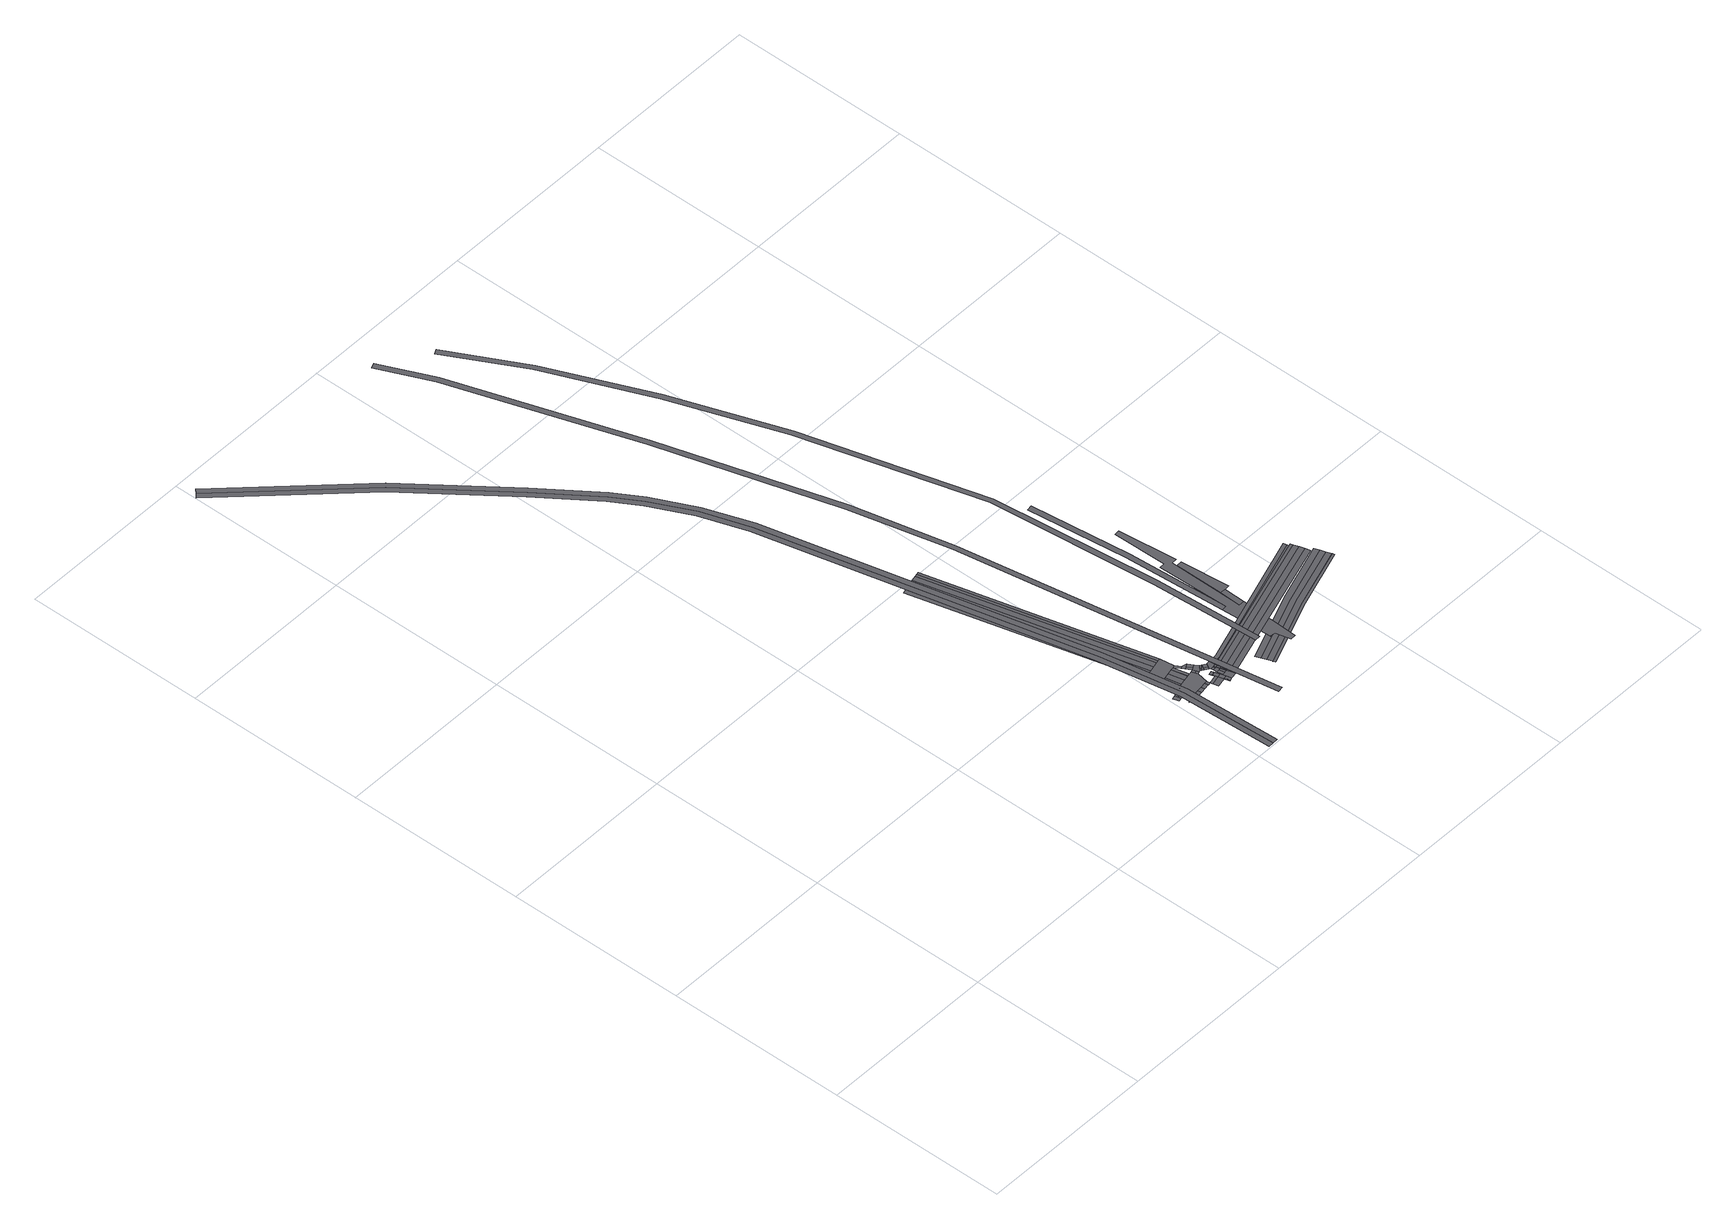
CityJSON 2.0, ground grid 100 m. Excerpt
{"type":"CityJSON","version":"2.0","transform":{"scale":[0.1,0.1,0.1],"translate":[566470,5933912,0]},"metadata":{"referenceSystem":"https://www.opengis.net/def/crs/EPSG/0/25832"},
"CityObjects":{
"road1":{"type":"Road","attributes":{"class":"transportation","function":"road","name":"Wallringtunnel","_createdBy":"webcityeditor","_createdAt":"2026-07-30T19:20:00.000Z","_osmWayIds":["61684076","480803100","480803101"],"_osm2streetsLaneCount":2,"_highwayType":"primary","_osmTags":{"highway":"primary","name":"Wallringtunnel","layer":"-2"},"_verticalProfile":{"placement":"underground","source":"osm_tags","osmLayer":-2}},"geometry":[{"type":"MultiSurface","lod":"2","boundaries":[[[0,1,2,3,4,5,6,7,8,9,10,11,12,13,14,15,16,17,18,19]],[[20,21,22,23,24,25,26,27,28,29,9,8,7,6,5,4,3,2,1,0]]],"semantics":{"surfaces":[{"type":"TrafficArea","function":"driving_lane","trafficDirection":"forward","transportationUsage":"car_lane","surfaceMaterial":"asphalt","verticalPlacement":"underground","source":"osm2streets","sourceType":"Driving","sourceSurfaceIndex":0,"osm2streetsLaneIndex":0,"osmWayIds":["61684076","480803100","480803101"],"allowedModes":["car"]},{"type":"TrafficArea","function":"driving_lane","trafficDirection":"forward","transportationUsage":"car_lane","surfaceMaterial":"asphalt","verticalPlacement":"underground","source":"osm2streets","sourceType":"Driving","sourceSurfaceIndex":1,"osm2streetsLaneIndex":1,"osmWayIds":["61684076","480803100","480803101"],"allowedModes":["car"]}],"values":[0,1]}}]},
"road2":{"type":"Road","attributes":{"class":"transportation","name":"Intersection 20044","_createdBy":"webcityeditor","_createdAt":"2026-07-30T19:20:00.000Z","_connectedOsm2streetsRoadIds":["24406","24407"],"_osm2streetsRoadEndpoints":{"24406":"end","24407":"start"},"_osmNodeIds":["12459419954"],"_intersectionControl":"Signed","_verticalProfile":{"placement":"surface","source":"osm_tags","elevationM":0,"osmLayer":0}},"geometry":[{"type":"MultiSurface","lod":"2","boundaries":[[[30,31,32,33]]],"semantics":{"surfaces":[{"type":"TrafficArea","function":"intersection","transportationUsage":"intersection","surfaceMaterial":"asphalt","source":"osm2streets","sourceType":"Connection","connectedRoadIds":["24406","24407"],"roadEndpoints":{"24406":"end","24407":"start"},"osmNodeIds":["12459419954"]}],"values":[0]}}]},
"road3":{"type":"Road","attributes":{"class":"transportation","function":"road","name":"osm2streets road 21891","_createdBy":"webcityeditor","_createdAt":"2026-07-30T19:20:00.000Z","_osmWayIds":["1041989579"],"_osm2streetsLaneCount":1,"_highwayType":"service","_osmTags":{"highway":"service","name":"osm2streets road 21891","layer":"0"},"_verticalProfile":{"placement":"surface","source":"osm_tags","elevationM":0,"osmLayer":0}},"geometry":[{"type":"MultiSurface","lod":"2","boundaries":[[[34,35,36,37]]],"semantics":{"surfaces":[{"type":"TrafficArea","function":"driving_lane","trafficDirection":"forward","transportationUsage":"car_lane","surfaceMaterial":"asphalt","maxspeed":50,"verticalPlacement":"surface","roadElevation":0,"source":"osm2streets","sourceType":"Bus","sourceSurfaceIndex":0,"osm2streetsLaneIndex":0,"osmWayIds":["1041989579"],"allowedModes":["bus"]}],"values":[0]}}]},
"road4":{"type":"Road","attributes":{"class":"transportation","function":"road","name":"osm2streets road 24406","_createdBy":"webcityeditor","_createdAt":"2026-07-30T19:20:00.000Z","_osmWayIds":["1346938970"],"_osm2streetsLaneCount":2,"_highwayType":"path","_osmTags":{"highway":"path","name":"osm2streets road 24406","layer":"0"},"_verticalProfile":{"placement":"surface","source":"osm_tags","elevationM":0,"osmLayer":0}},"geometry":[{"type":"MultiSurface","lod":"2","boundaries":[[[38,39,33,40]],[[41,30,39,38]]],"semantics":{"surfaces":[{"type":"TrafficArea","function":"bike_lane","trafficDirection":"backward","transportationUsage":"bike_lane","surfaceMaterial":"asphalt","verticalPlacement":"surface","roadElevation":0,"source":"osm2streets","sourceType":"Biking","sourceSurfaceIndex":0,"osm2streetsLaneIndex":0,"osmWayIds":["1346938970"],"allowedModes":["bicycle"]},{"type":"TrafficArea","function":"sidewalk","trafficDirection":"forward","transportationUsage":"sidewalk","surfaceMaterial":"asphalt","verticalPlacement":"surface","roadElevation":0,"source":"osm2streets","sourceType":"Footway","sourceSurfaceIndex":1,"osm2streetsLaneIndex":1,"osmWayIds":["1346938970"],"allowedModes":["pedestrian"]}],"values":[0,1]}}]},
"road5":{"type":"Road","attributes":{"class":"transportation","function":"road","name":"Steintorwall","_createdBy":"webcityeditor","_createdAt":"2026-07-30T19:20:00.000Z","_osmWayIds":["142944479"],"_osm2streetsLaneCount":5,"_highwayType":"secondary","_osmTags":{"highway":"secondary","name":"Steintorwall","layer":"0"},"_verticalProfile":{"placement":"surface","source":"osm_tags","elevationM":0,"osmLayer":0}},"geometry":[{"type":"MultiSurface","lod":"2","boundaries":[[[42,43,35,44]],[[45,46,43,42]],[[47,48,46,45]],[[49,50,48,47]],[[51,52,50,49]]],"semantics":{"surfaces":[{"type":"TrafficArea","function":"driving_lane","trafficDirection":"forward","transportationUsage":"car_lane","surfaceMaterial":"asphalt","maxspeed":50,"verticalPlacement":"surface","roadElevation":0,"source":"osm2streets","sourceType":"Driving","sourceSurfaceIndex":0,"osm2streetsLaneIndex":0,"osmWayIds":["142944479"],"allowedModes":["car"]},{"type":"TrafficArea","function":"driving_lane","trafficDirection":"forward","transportationUsage":"car_lane","surfaceMaterial":"asphalt","maxspeed":50,"verticalPlacement":"surface","roadElevation":0,"source":"osm2streets","sourceType":"Driving","sourceSurfaceIndex":1,"osm2streetsLaneIndex":1,"osmWayIds":["142944479"],"allowedModes":["car"]},{"type":"TrafficArea","function":"driving_lane","trafficDirection":"forward","transportationUsage":"car_lane","surfaceMaterial":"asphalt","maxspeed":50,"verticalPlacement":"surface","roadElevation":0,"source":"osm2streets","sourceType":"Driving","sourceSurfaceIndex":2,"osm2streetsLaneIndex":2,"osmWayIds":["142944479"],"allowedModes":["car"]},{"type":"AuxiliaryTrafficArea","function":"median","trafficDirection":"forward","transportationUsage":"median","surfaceMaterial":"asphalt","maxspeed":50,"verticalPlacement":"surface","roadElevation":0,"source":"osm2streets","sourceType":"Buffer(Curb)","sourceSurfaceIndex":3,"osm2streetsLaneIndex":3,"osmWayIds":["142944479"],"osm2streetsPropertiesJson":"{\"allowed_turns\":[],\"direction\":\"Forward\",\"index\":3,\"layer\":0,\"osm_way_ids\":[142944479],\"road\":7862,\"speed_limit\":\"Some(Speed(13.8889))\",\"type\":\"Buffer(Curb)\",\"width\":0.1}"},{"type":"TrafficArea","function":"sidewalk","trafficDirection":"forward","transportationUsage":"sidewalk","surfaceMaterial":"asphalt","maxspeed":50,"verticalPlacement":"surface","roadElevation":0,"source":"osm2streets","sourceType":"Sidewalk","sourceSurfaceIndex":4,"osm2streetsLaneIndex":4,"osmWayIds":["142944479"],"allowedModes":["pedestrian"]}],"values":[0,1,2,3,4]}}]},
"road6":{"type":"Road","attributes":{"class":"transportation","name":"Intersection 20043","_createdBy":"webcityeditor","_createdAt":"2026-07-30T19:20:00.000Z","_connectedOsm2streetsRoadIds":["21887","24408","7862","21891","24406"],"_osm2streetsRoadEndpoints":{"7862":"end","21887":"start","21891":"end","24406":"start","24408":"end"},"_osmNodeIds":["12459419955","738766229"],"_intersectionControl":"Signed","_verticalProfile":{"placement":"surface","source":"osm_tags","elevationM":0,"osmLayer":0}},"geometry":[{"type":"MultiSurface","lod":"2","boundaries":[[[41,40,53,36,35,52,54,55,56,57]]],"semantics":{"surfaces":[{"type":"TrafficArea","function":"intersection","transportationUsage":"intersection","surfaceMaterial":"asphalt","source":"osm2streets","sourceType":"Connection","connectedRoadIds":["21887","24408","7862","21891","24406"],"roadEndpoints":{"7862":"end","21887":"start","21891":"end","24406":"start","24408":"end"},"osmNodeIds":["12459419955","738766229"]}],"values":[0]}}]},
"road7":{"type":"Road","attributes":{"class":"transportation","function":"road","name":"Steintorwall","_createdBy":"webcityeditor","_createdAt":"2026-07-30T19:20:00.000Z","_osmWayIds":["1041989575"],"_osm2streetsLaneCount":5,"_highwayType":"secondary","_osmTags":{"highway":"secondary","name":"Steintorwall","layer":"0"},"_verticalProfile":{"placement":"surface","source":"osm_tags","elevationM":0,"osmLayer":0}},"geometry":[{"type":"MultiSurface","lod":"2","boundaries":[[[58,59,60,57]],[[61,62,59,58]],[[63,64,62,61]],[[65,66,64,63]],[[56,67,66,65]]],"semantics":{"surfaces":[{"type":"TrafficArea","function":"driving_lane","trafficDirection":"forward","transportationUsage":"car_lane","surfaceMaterial":"asphalt","maxspeed":50,"verticalPlacement":"surface","roadElevation":0,"source":"osm2streets","sourceType":"Driving","sourceSurfaceIndex":0,"osm2streetsLaneIndex":0,"osmWayIds":["1041989575"],"allowedModes":["car"]},{"type":"TrafficArea","function":"driving_lane","trafficDirection":"forward","transportationUsage":"car_lane","surfaceMaterial":"asphalt","maxspeed":50,"verticalPlacement":"surface","roadElevation":0,"source":"osm2streets","sourceType":"Driving","sourceSurfaceIndex":1,"osm2streetsLaneIndex":1,"osmWayIds":["1041989575"],"allowedModes":["car"]},{"type":"TrafficArea","function":"driving_lane","trafficDirection":"forward","transportationUsage":"car_lane","surfaceMaterial":"asphalt","maxspeed":50,"verticalPlacement":"surface","roadElevation":0,"source":"osm2streets","sourceType":"Driving","sourceSurfaceIndex":2,"osm2streetsLaneIndex":2,"osmWayIds":["1041989575"],"allowedModes":["car"]},{"type":"AuxiliaryTrafficArea","function":"median","trafficDirection":"forward","transportationUsage":"median","surfaceMaterial":"asphalt","maxspeed":50,"verticalPlacement":"surface","roadElevation":0,"source":"osm2streets","sourceType":"Buffer(Curb)","sourceSurfaceIndex":3,"osm2streetsLaneIndex":3,"osmWayIds":["1041989575"],"osm2streetsPropertiesJson":"{\"allowed_turns\":[],\"direction\":\"Forward\",\"index\":3,\"layer\":0,\"osm_way_ids\":[1041989575],\"road\":21887,\"speed_limit\":\"Some(Speed(13.8889))\",\"type\":\"Buffer(Curb)\",\"width\":0.1}"},{"type":"TrafficArea","function":"sidewalk","trafficDirection":"forward","transportationUsage":"sidewalk","surfaceMaterial":"asphalt","maxspeed":50,"verticalPlacement":"surface","roadElevation":0,"source":"osm2streets","sourceType":"Sidewalk","sourceSurfaceIndex":4,"osm2streetsLaneIndex":4,"osmWayIds":["1041989575"],"allowedModes":["pedestrian"]}],"values":[0,1,2,3,4]}}]},
"road8":{"type":"Road","attributes":{"class":"transportation","name":"Intersection 8880","_createdBy":"webcityeditor","_createdAt":"2026-07-30T19:20:00.000Z","_connectedOsm2streetsRoadIds":["7863","25175","21887"],"_osm2streetsRoadEndpoints":{"7863":"start","21887":"end","25175":"end"},"_osmNodeIds":["1986389054"],"_intersectionControl":"Signed","_verticalProfile":{"placement":"surface","source":"osm_tags","elevationM":0,"osmLayer":0}},"geometry":[{"type":"MultiSurface","lod":"2","boundaries":[[[60,67,68,69,70]]],"semantics":{"surfaces":[{"type":"TrafficArea","function":"intersection","transportationUsage":"intersection","surfaceMaterial":"asphalt","source":"osm2streets","sourceType":"Connection","connectedRoadIds":["7863","25175","21887"],"roadEndpoints":{"7863":"start","21887":"end","25175":"end"},"osmNodeIds":["1986389054"]}],"values":[0]}}]},
"road9":{"type":"Road","attributes":{"class":"transportation","function":"road","name":"Steintorwall","_createdBy":"webcityeditor","_createdAt":"2026-07-30T19:20:00.000Z","_osmWayIds":["142944485","252715699"],"_osm2streetsLaneCount":7,"_highwayType":"secondary","_osmTags":{"highway":"secondary","name":"Steintorwall","layer":"0"},"_verticalProfile":{"placement":"surface","source":"osm_tags","elevationM":0,"osmLayer":0}},"geometry":[{"type":"MultiSurface","lod":"2","boundaries":[[[71,72,73,70]],[[74,75,72,71]],[[76,77,75,74]],[[78,79,77,76]],[[80,81,79,78]],[[82,83,81,80]],[[69,84,83,82]]],"semantics":{"surfaces":[{"type":"TrafficArea","function":"driving_lane","trafficDirection":"forward","transportationUsage":"car_lane","surfaceMaterial":"asphalt","maxspeed":50,"verticalPlacement":"surface","roadElevation":0,"source":"osm2streets","sourceType":"Driving","sourceSurfaceIndex":0,"osm2streetsLaneIndex":0,"osmWayIds":["142944485","252715699"],"allowedModes":["car"]},{"type":"TrafficArea","function":"driving_lane","trafficDirection":"forward","transportationUsage":"car_lane","surfaceMaterial":"asphalt","maxspeed":50,"verticalPlacement":"surface","roadElevation":0,"source":"osm2streets","sourceType":"Driving","sourceSurfaceIndex":1,"osm2streetsLaneIndex":1,"osmWayIds":["142944485","252715699"],"allowedModes":["car"]},{"type":"TrafficArea","function":"driving_lane","trafficDirection":"forward","transportationUsage":"car_lane","surfaceMaterial":"asphalt","maxspeed":50,"verticalPlacement":"surface","roadElevation":0,"source":"osm2streets","sourceType":"Bus","sourceSurfaceIndex":2,"osm2streetsLaneIndex":2,"osmWayIds":["142944485","252715699"],"allowedModes":["bus"]},{"type":"TrafficArea","function":"driving_lane","trafficDirection":"forward","transportationUsage":"car_lane","surfaceMaterial":"asphalt","maxspeed":50,"verticalPlacement":"surface","roadElevation":0,"source":"osm2streets","sourceType":"Driving","sourceSurfaceIndex":3,"osm2streetsLaneIndex":3,"osmWayIds":["142944485","252715699"],"allowedModes":["car"]},{"type":"TrafficArea","function":"bike_lane","trafficDirection":"forward","transportationUsage":"bike_lane","surfaceMaterial":"asphalt","maxspeed":50,"verticalPlacement":"surface","roadElevation":0,"source":"osm2streets","sourceType":"Biking","sourceSurfaceIndex":4,"osm2streetsLaneIndex":4,"osmWayIds":["142944485","252715699"],"allowedModes":["bicycle"]},{"type":"AuxiliaryTrafficArea","function":"median","trafficDirection":"forward","transportationUsage":"median","surfaceMaterial":"asphalt","maxspeed":50,"verticalPlacement":"surface","roadElevation":0,"source":"osm2streets","sourceType":"Buffer(Curb)","sourceSurfaceIndex":5,"osm2streetsLaneIndex":5,"osmWayIds":["142944485","252715699"],"osm2streetsPropertiesJson":"{\"allowed_turns\":[],\"direction\":\"Forward\",\"index\":5,\"layer\":0,\"osm_way_ids\":[142944485,252715699],\"road\":7863,\"speed_limit\":\"Some(Speed(13.8889))\",\"type\":\"Buffer(Curb)\",\"width\":0.1}"},{"type":"TrafficArea","function":"sidewalk","trafficDirection":"forward","transportationUsage":"sidewalk","surfaceMaterial":"asphalt","maxspeed":50,"verticalPlacement":"surface","roadElevation":0,"source":"osm2streets","sourceType":"Sidewalk","sourceSurfaceIndex":6,"osm2streetsLaneIndex":6,"osmWayIds":["142944485","252715699"],"allowedModes":["pedestrian"]}],"values":[0,1,2,3,4,5,6]}}]},
"road10":{"type":"Road","attributes":{"class":"transportation","function":"road","name":"Altmannbrücke","_createdBy":"webcityeditor","_createdAt":"2026-07-30T19:20:00.000Z","_osmWayIds":["142944218"],"_osm2streetsLaneCount":3,"_highwayType":"secondary","_osmTags":{"highway":"secondary","name":"Altmannbrücke","layer":"0"},"_verticalProfile":{"placement":"surface","source":"osm_tags","elevationM":0,"osmLayer":0}},"geometry":[{"type":"MultiSurface","lod":"2","boundaries":[[[85,86,87,88]],[[89,90,86,85]],[[91,51,90,89]]],"semantics":{"surfaces":[{"type":"TrafficArea","function":"driving_lane","trafficDirection":"forward","transportationUsage":"car_lane","surfaceMaterial":"asphalt","maxspeed":50,"verticalPlacement":"surface","roadElevation":0,"source":"osm2streets","sourceType":"Driving","sourceSurfaceIndex":0,"osm2streetsLaneIndex":0,"osmWayIds":["142944218"],"allowedModes":["car"]},{"type":"AuxiliaryTrafficArea","function":"median","trafficDirection":"forward","transportationUsage":"median","surfaceMaterial":"asphalt","maxspeed":50,"verticalPlacement":"surface","roadElevation":0,"source":"osm2streets","sourceType":"Buffer(Curb)","sourceSurfaceIndex":1,"osm2streetsLaneIndex":1,"osmWayIds":["142944218"],"osm2streetsPropertiesJson":"{\"allowed_turns\":[],\"direction\":\"Forward\",\"index\":1,\"layer\":0,\"osm_way_ids\":[142944218],\"road\":7812,\"speed_limit\":\"Some(Speed(13.8889))\",\"type\":\"Buffer(Curb)\",\"width\":0.1}"},{"type":"TrafficArea","function":"sidewalk","trafficDirection":"forward","transportationUsage":"sidewalk","surfaceMaterial":"asphalt","maxspeed":50,"verticalPlacement":"surface","roadElevation":0,"source":"osm2streets","sourceType":"Sidewalk","sourceSurfaceIndex":2,"osm2streetsLaneIndex":2,"osmWayIds":["142944218"],"allowedModes":["pedestrian"]}],"values":[0,1,2]}}]},
"road11":{"type":"Road","attributes":{"class":"transportation","function":"road","name":"osm2streets road 25175","_createdBy":"webcityeditor","_createdAt":"2026-07-30T19:20:00.000Z","_osmWayIds":["1410928151"],"_osm2streetsLaneCount":1,"_highwayType":"cycleway","_osmTags":{"highway":"cycleway","name":"osm2streets road 25175","layer":"0"},"_verticalProfile":{"placement":"surface","source":"osm_tags","elevationM":0,"osmLayer":0}},"geometry":[{"type":"MultiSurface","lod":"2","boundaries":[[[92,68,67,93]]],"semantics":{"surfaces":[{"type":"TrafficArea","function":"bike_lane","trafficDirection":"forward","transportationUsage":"bike_lane","surfaceMaterial":"paving_stones","verticalPlacement":"surface","roadElevation":0,"source":"osm2streets","sourceType":"Biking","sourceSurfaceIndex":0,"osm2streetsLaneIndex":0,"osmWayIds":["1410928151"],"allowedModes":["bicycle"]}],"values":[0]}}]},
"road12":{"type":"Road","attributes":{"class":"transportation","function":"road","name":"osm2streets road 24408","_createdBy":"webcityeditor","_createdAt":"2026-07-30T19:20:00.000Z","_osmWayIds":["1346938972"],"_osm2streetsLaneCount":2,"_highwayType":"path","_osmTags":{"highway":"path","name":"osm2streets road 24408","layer":"0"},"_verticalProfile":{"placement":"surface","source":"osm_tags","elevationM":0,"osmLayer":0}},"geometry":[{"type":"MultiSurface","lod":"2","boundaries":[[[94,95,54,96]],[[97,55,95,94]]],"semantics":{"surfaces":[{"type":"TrafficArea","function":"bike_lane","trafficDirection":"forward","transportationUsage":"bike_lane","surfaceMaterial":"paving_stones","verticalPlacement":"surface","roadElevation":0,"source":"osm2streets","sourceType":"Biking","sourceSurfaceIndex":0,"osm2streetsLaneIndex":0,"osmWayIds":["1346938972"],"allowedModes":["bicycle"]},{"type":"TrafficArea","function":"sidewalk","trafficDirection":"forward","transportationUsage":"sidewalk","surfaceMaterial":"paving_stones","verticalPlacement":"surface","roadElevation":0,"source":"osm2streets","sourceType":"Footway","sourceSurfaceIndex":1,"osm2streetsLaneIndex":1,"osmWayIds":["1346938972"],"allowedModes":["pedestrian"]}],"values":[0,1]}}]},
"road13":{"type":"Road","attributes":{"class":"transportation","name":"Intersection 14782","_createdBy":"webcityeditor","_createdAt":"2026-07-30T19:20:00.000Z","_connectedOsm2streetsRoadIds":["25175","18040"],"_osm2streetsRoadEndpoints":{"18040":"end","25175":"start"},"_osmNodeIds":["738766174"],"_intersectionControl":"Signed","_verticalProfile":{"placement":"surface","source":"osm_tags","elevationM":0,"osmLayer":0}},"geometry":[{"type":"MultiSurface","lod":"2","boundaries":[[[98,92,93,99]]],"semantics":{"surfaces":[{"type":"TrafficArea","function":"intersection","transportationUsage":"intersection","surfaceMaterial":"asphalt","source":"osm2streets","sourceType":"Connection","connectedRoadIds":["25175","18040"],"roadEndpoints":{"18040":"end","25175":"start"},"osmNodeIds":["738766174"]}],"values":[0]}}]},
"road14":{"type":"Road","attributes":{"class":"transportation","name":"Intersection 2975","_createdBy":"webcityeditor","_createdAt":"2026-07-30T19:20:00.000Z","_connectedOsm2streetsRoadIds":["3643","21781","7812"],"_osm2streetsRoadEndpoints":{"3643":"end","7812":"start","21781":"start"},"_osmNodeIds":["5258212049"],"_intersectionControl":"Signed","_verticalProfile":{"placement":"surface","source":"osm_tags","elevationM":0,"osmLayer":0}},"geometry":[{"type":"MultiSurface","lod":"2","boundaries":[[[100,101,102,103,88,91]]],"semantics":{"surfaces":[{"type":"TrafficArea","function":"intersection","transportationUsage":"intersection","surfaceMaterial":"asphalt","source":"osm2streets","sourceType":"Fork","connectedRoadIds":["3643","21781","7812"],"roadEndpoints":{"3643":"end","7812":"start","21781":"start"},"osmNodeIds":["5258212049"]}],"values":[0]}}]},
"road15":{"type":"Road","attributes":{"class":"transportation","function":"road","name":"osm2streets road 18040","_createdBy":"webcityeditor","_createdAt":"2026-07-30T19:20:00.000Z","_osmWayIds":["696988724"],"_osm2streetsLaneCount":2,"_highwayType":"path","_osmTags":{"highway":"path","name":"osm2streets road 18040","layer":"0"},"_verticalProfile":{"placement":"surface","source":"osm_tags","elevationM":0,"osmLayer":0}},"geometry":[{"type":"MultiSurface","lod":"2","boundaries":[[[104,105,99,97]],[[106,98,105,104]]],"semantics":{"surfaces":[{"type":"TrafficArea","function":"bike_lane","trafficDirection":"forward","transportationUsage":"bike_lane","surfaceMaterial":"paving_stones","verticalPlacement":"surface","roadElevation":0,"source":"osm2streets","sourceType":"Biking","sourceSurfaceIndex":0,"osm2streetsLaneIndex":0,"osmWayIds":["696988724"],"allowedModes":["bicycle"]},{"type":"TrafficArea","function":"sidewalk","trafficDirection":"forward","transportationUsage":"sidewalk","surfaceMaterial":"paving_stones","verticalPlacement":"surface","roadElevation":0,"source":"osm2streets","sourceType":"Footway","sourceSurfaceIndex":1,"osm2streetsLaneIndex":1,"osmWayIds":["696988724"],"allowedModes":["pedestrian"]}],"values":[0,1]}}]},
"road16":{"type":"Road","attributes":{"class":"transportation","function":"road","name":"Altmannbrücke","_createdBy":"webcityeditor","_createdAt":"2026-07-30T19:20:00.000Z","_osmWayIds":["32959523"],"_osm2streetsLaneCount":5,"_highwayType":"secondary","_osmTags":{"highway":"secondary","name":"Altmannbrücke","layer":"1"},"_verticalProfile":{"placement":"elevated","source":"osm_tags","osmLayer":1}},"geometry":[{"type":"MultiSurface","lod":"2","boundaries":[[[107,108,101,109]],[[110,111,108,107]],[[112,113,111,110]],[[114,115,113,112]],[[116,100,115,114]]],"semantics":{"surfaces":[{"type":"TrafficArea","function":"driving_lane","trafficDirection":"forward","transportationUsage":"car_lane","surfaceMaterial":"asphalt","maxspeed":50,"verticalPlacement":"elevated","source":"osm2streets","sourceType":"Driving","sourceSurfaceIndex":0,"osm2streetsLaneIndex":0,"osmWayIds":["32959523"],"allowedModes":["car"]},{"type":"TrafficArea","function":"driving_lane","trafficDirection":"forward","transportationUsage":"car_lane","surfaceMaterial":"asphalt","maxspeed":50,"verticalPlacement":"elevated","source":"osm2streets","sourceType":"Driving","sourceSurfaceIndex":1,"osm2streetsLaneIndex":1,"osmWayIds":["32959523"],"allowedModes":["car"]},{"type":"TrafficArea","function":"driving_lane","trafficDirection":"forward","transportationUsage":"car_lane","surfaceMaterial":"asphalt","maxspeed":50,"verticalPlacement":"elevated","source":"osm2streets","sourceType":"Driving","sourceSurfaceIndex":2,"osm2streetsLaneIndex":2,"osmWayIds":["32959523"],"allowedModes":["car"]},{"type":"AuxiliaryTrafficArea","function":"median","trafficDirection":"forward","transportationUsage":"median","surfaceMaterial":"asphalt","maxspeed":50,"verticalPlacement":"elevated","source":"osm2streets","sourceType":"Buffer(Curb)","sourceSurfaceIndex":3,"osm2streetsLaneIndex":3,"osmWayIds":["32959523"],"osm2streetsPropertiesJson":"{\"allowed_turns\":[],\"direction\":\"Forward\",\"index\":3,\"layer\":1,\"osm_way_ids\":[32959523],\"road\":3643,\"speed_limit\":\"Some(Speed(13.8889))\",\"type\":\"Buffer(Curb)\",\"width\":0.1}"},{"type":"TrafficArea","function":"sidewalk","trafficDirection":"forward","transportationUsage":"sidewalk","surfaceMaterial":"asphalt","maxspeed":50,"verticalPlacement":"elevated","source":"osm2streets","sourceType":"Sidewalk","sourceSurfaceIndex":4,"osm2streetsLaneIndex":4,"osmWayIds":["32959523"],"allowedModes":["pedestrian"]}],"values":[0,1,2,3,4]}}]},
"road17":{"type":"Road","attributes":{"class":"transportation","name":"Intersection 20045","_createdBy":"webcityeditor","_createdAt":"2026-07-30T19:20:00.000Z","_connectedOsm2streetsRoadIds":["18040","18039","24408"],"_osm2streetsRoadEndpoints":{"18039":"end","18040":"start","24408":"start"},"_osmNodeIds":["12964523670"],"_intersectionControl":"Signed","_verticalProfile":{"placement":"surface","source":"osm_tags","elevationM":0,"osmLayer":0}},"geometry":[{"type":"MultiSurface","lod":"2","boundaries":[[[96,117,118,119,106,97]]],"semantics":{"surfaces":[{"type":"TrafficArea","function":"intersection","transportationUsage":"intersection","surfaceMaterial":"asphalt","source":"osm2streets","sourceType":"Connection","connectedRoadIds":["18040","18039","24408"],"roadEndpoints":{"18039":"end","18040":"start","24408":"start"},"osmNodeIds":["12964523670"]}],"values":[0]}}]},
"road18":{"type":"Road","attributes":{"class":"transportation","function":"road","name":"osm2streets road 18039","_createdBy":"webcityeditor","_createdAt":"2026-07-30T19:20:00.000Z","_osmWayIds":["696988724"],"_osm2streetsLaneCount":2,"_highwayType":"path","_osmTags":{"highway":"path","name":"osm2streets road 18039","layer":"0"},"_verticalProfile":{"placement":"surface","source":"osm_tags","elevationM":0,"osmLayer":0}},"geometry":[{"type":"MultiSurface","lod":"2","boundaries":[[[120,121,117,122]],[[123,118,121,120]]],"semantics":{"surfaces":[{"type":"TrafficArea","function":"bike_lane","trafficDirection":"forward","transportationUsage":"bike_lane","surfaceMaterial":"paving_stones","verticalPlacement":"surface","roadElevation":0,"source":"osm2streets","sourceType":"Biking","sourceSurfaceIndex":0,"osm2streetsLaneIndex":0,"osmWayIds":["696988724"],"allowedModes":["bicycle"]},{"type":"TrafficArea","function":"sidewalk","trafficDirection":"forward","transportationUsage":"sidewalk","surfaceMaterial":"paving_stones","verticalPlacement":"surface","roadElevation":0,"source":"osm2streets","sourceType":"Footway","sourceSurfaceIndex":1,"osm2streetsLaneIndex":1,"osmWayIds":["696988724"],"allowedModes":["pedestrian"]}],"values":[0,1]}}]},
"road19":{"type":"Road","attributes":{"class":"transportation","name":"Intersection 14781","_createdBy":"webcityeditor","_createdAt":"2026-07-30T19:20:00.000Z","_connectedOsm2streetsRoadIds":["18039","25177"],"_osm2streetsRoadEndpoints":{"18039":"start","25177":"end"},"_osmNodeIds":["6537250718"],"_intersectionControl":"Signed","_verticalProfile":{"placement":"surface","source":"osm_tags","elevationM":0,"osmLayer":0}},"geometry":[{"type":"MultiSurface","lod":"2","boundaries":[[[122,124,125,123]]],"semantics":{"surfaces":[{"type":"TrafficArea","function":"intersection","transportationUsage":"intersection","surfaceMaterial":"asphalt","source":"osm2streets","sourceType":"Connection","connectedRoadIds":["18039","25177"],"roadEndpoints":{"18039":"start","25177":"end"},"osmNodeIds":["6537250718"]}],"values":[0]}}]},
"road20":{"type":"Road","attributes":{"class":"transportation","function":"road","name":"osm2streets road 25177","_createdBy":"webcityeditor","_createdAt":"2026-07-30T19:20:00.000Z","_osmWayIds":["1410928152"],"_osm2streetsLaneCount":2,"_highwayType":"path","_osmTags":{"highway":"path","name":"osm2streets road 25177","layer":"1"},"_verticalProfile":{"placement":"elevated","source":"osm_tags","osmLayer":1}},"geometry":[{"type":"MultiSurface","lod":"2","boundaries":[[[126,127,124,128]],[[129,125,127,126]]],"semantics":{"surfaces":[{"type":"TrafficArea","function":"bike_lane","trafficDirection":"forward","transportationUsage":"bike_lane","surfaceMaterial":"paving_stones","verticalPlacement":"elevated","source":"osm2streets","sourceType":"Biking","sourceSurfaceIndex":0,"osm2streetsLaneIndex":0,"osmWayIds":["1410928152"],"allowedModes":["bicycle"]},{"type":"TrafficArea","function":"sidewalk","trafficDirection":"forward","transportationUsage":"sidewalk","surfaceMaterial":"paving_stones","verticalPlacement":"elevated","source":"osm2streets","sourceType":"Footway","sourceSurfaceIndex":1,"osm2streetsLaneIndex":1,"osmWayIds":["1410928152"],"allowedModes":["pedestrian"]}],"values":[0,1]}}]},
"road21":{"type":"Road","attributes":{"class":"transportation","name":"Intersection 14784","_createdBy":"webcityeditor","_createdAt":"2026-07-30T19:20:00.000Z","_connectedOsm2streetsRoadIds":["18043","3642","18042","3643"],"_osm2streetsRoadEndpoints":{"3642":"end","3643":"start","18042":"end","18043":"start"},"_osmNodeIds":["220413169"],"_intersectionControl":"Signalled","_verticalProfile":{"placement":"surface","source":"osm_tags","elevationM":0,"osmLayer":0}},"geometry":[{"type":"MultiSurface","lod":"2","boundaries":[[[116,109,130,131,132,133,134]]],"semantics":{"surfaces":[{"type":"TrafficArea","function":"intersection","transportationUsage":"intersection","surfaceMaterial":"asphalt","source":"osm2streets","sourceType":"Connection","connectedRoadIds":["18043","3642","18042","3643"],"roadEndpoints":{"3642":"end","3643":"start","18042":"end","18043":"start"},"osmNodeIds":["220413169"]}],"values":[0]}}]},
"road22":{"type":"Road","attributes":{"class":"transportation","function":"road","name":"osm2streets road 18043","_createdBy":"webcityeditor","_createdAt":"2026-07-30T19:20:00.000Z","_osmWayIds":["696988725"],"_osm2streetsLaneCount":2,"_highwayType":"path","_osmTags":{"highway":"path","name":"osm2streets road 18043","layer":"1"},"_verticalProfile":{"placement":"elevated","source":"osm_tags","osmLayer":1}},"geometry":[{"type":"MultiSurface","lod":"2","boundaries":[[[135,136,137,134]],[[133,138,136,135]]],"semantics":{"surfaces":[{"type":"TrafficArea","function":"bike_lane","trafficDirection":"forward","transportationUsage":"bike_lane","surfaceMaterial":"asphalt","verticalPlacement":"elevated","source":"osm2streets","sourceType":"Biking","sourceSurfaceIndex":0,"osm2streetsLaneIndex":0,"osmWayIds":["696988725"],"allowedModes":["bicycle"]},{"type":"TrafficArea","function":"sidewalk","trafficDirection":"forward","transportationUsage":"sidewalk","surfaceMaterial":"asphalt","verticalPlacement":"elevated","source":"osm2streets","sourceType":"Footway","sourceSurfaceIndex":1,"osm2streetsLaneIndex":1,"osmWayIds":["696988725"],"allowedModes":["pedestrian"]}],"values":[0,1]}}]},
"road23":{"type":"Road","attributes":{"class":"transportation","name":"Intersection 14785","_createdBy":"webcityeditor","_createdAt":"2026-07-30T19:20:00.000Z","_connectedOsm2streetsRoadIds":["25176","18043"],"_osm2streetsRoadEndpoints":{"18043":"end","25176":"start"},"_osmNodeIds":["12964523668"],"_intersectionControl":"Signed","_verticalProfile":{"placement":"surface","source":"osm_tags","elevationM":0,"osmLayer":0}},"geometry":[{"type":"MultiSurface","lod":"2","boundaries":[[[138,139,140,137]]],"semantics":{"surfaces":[{"type":"TrafficArea","function":"intersection","transportationUsage":"intersection","surfaceMaterial":"asphalt","source":"osm2streets","sourceType":"Connection","connectedRoadIds":["25176","18043"],"roadEndpoints":{"18043":"end","25176":"start"},"osmNodeIds":["12964523668"]}],"values":[0]}}]},
"road24":{"type":"Road","attributes":{"class":"transportation","function":"road","name":"osm2streets road 25176","_createdBy":"webcityeditor","_createdAt":"2026-07-30T19:20:00.000Z","_osmWayIds":["1410928152"],"_osm2streetsLaneCount":2,"_highwayType":"path","_osmTags":{"highway":"path","name":"osm2streets road 25176","layer":"1"},"_verticalProfile":{"placement":"elevated","source":"osm_tags","osmLayer":1}},"geometry":[{"type":"MultiSurface","lod":"2","boundaries":[[[141,142,143,140]],[[139,144,142,141]]],"semantics":{"surfaces":[{"type":"TrafficArea","function":"bike_lane","trafficDirection":"forward","transportationUsage":"bike_lane","surfaceMaterial":"paving_stones","verticalPlacement":"elevated","source":"osm2streets","sourceType":"Biking","sourceSurfaceIndex":0,"osm2streetsLaneIndex":0,"osmWayIds":["1410928152"],"allowedModes":["bicycle"]},{"type":"TrafficArea","function":"sidewalk","trafficDirection":"forward","transportationUsage":"sidewalk","surfaceMaterial":"paving_stones","verticalPlacement":"elevated","source":"osm2streets","sourceType":"Footway","sourceSurfaceIndex":1,"osm2streetsLaneIndex":1,"osmWayIds":["1410928152"],"allowedModes":["pedestrian"]}],"values":[0,1]}}]},
"road25":{"type":"Road","attributes":{"class":"transportation","name":"Intersection 14786","_createdBy":"webcityeditor","_createdAt":"2026-07-30T19:20:00.000Z","_connectedOsm2streetsRoadIds":["25177","18044","25176"],"_osm2streetsRoadEndpoints":{"18044":"end","25176":"end","25177":"start"},"_osmNodeIds":["738766217"],"_intersectionControl":"Signed","_verticalProfile":{"placement":"surface","source":"osm_tags","elevationM":0,"osmLayer":0}},"geometry":[{"type":"MultiSurface","lod":"2","boundaries":[[[145,143,144,146,129,128]]],"semantics":{"surfaces":[{"type":"TrafficArea","function":"intersection","transportationUsage":"intersection","surfaceMaterial":"asphalt","source":"osm2streets","sourceType":"Connection","connectedRoadIds":["25177","18044","25176"],"roadEndpoints":{"18044":"end","25176":"end","25177":"start"},"osmNodeIds":["738766217"]}],"values":[0]}}]},
"road26":{"type":"Road","attributes":{"class":"transportation","function":"road","name":"osm2streets road 6726","_createdBy":"webcityeditor","_createdAt":"2026-07-30T19:20:00.000Z","_osmWayIds":["108729982","653947844","353729902","656092303","516304015"],"_osm2streetsLaneCount":1,"_highwayType":"rail","_osmTags":{"highway":"rail","name":"osm2streets road 6726","layer":"-1"},"_verticalProfile":{"placement":"underground","source":"osm_tags","osmLayer":-1}},"geometry":[{"type":"MultiSurface","lod":"2","boundaries":[[[147,148,149,150,151,152,153,154,155,156,157,158]]],"semantics":{"surfaces":[{"type":"TrafficArea","function":"driving_lane","trafficDirection":"forward","transportationUsage":"car_lane","surfaceMaterial":"asphalt","verticalPlacement":"underground","source":"osm2streets","sourceType":"LightRail","sourceSurfaceIndex":0,"osm2streetsLaneIndex":0,"osmWayIds":["108729982","653947844","353729902","656092303","516304015"],"allowedModes":["car"]}],"values":[0]}}]},
"road27":{"type":"Road","attributes":{"class":"transportation","function":"road","name":"osm2streets road 14825","_createdBy":"webcityeditor","_createdAt":"2026-07-30T19:20:00.000Z","_osmWayIds":["463896642","653947841","656092302","28679367"],"_osm2streetsLaneCount":1,"_highwayType":"rail","_osmTags":{"highway":"rail","name":"osm2streets road 14825","layer":"-1"},"_verticalProfile":{"placement":"underground","source":"osm_tags","osmLayer":-1}},"geometry":[{"type":"MultiSurface","lod":"2","boundaries":[[[159,160,161,162,163,164,165,166,167,168,169,170,171,172]]],"semantics":{"surfaces":[{"type":"TrafficArea","function":"driving_lane","trafficDirection":"forward","transportationUsage":"car_lane","surfaceMaterial":"asphalt","verticalPlacement":"underground","source":"osm2streets","sourceType":"LightRail","sourceSurfaceIndex":0,"osm2streetsLaneIndex":0,"osmWayIds":["463896642","653947841","656092302","28679367"],"allowedModes":["car"]}],"values":[0]}}]},
"road28":{"type":"Road","attributes":{"class":"transportation","function":"road","name":"Altmannbrücke","_createdBy":"webcityeditor","_createdAt":"2026-07-30T19:20:00.000Z","_osmWayIds":["32959523"],"_osm2streetsLaneCount":5,"_highwayType":"secondary","_osmTags":{"highway":"secondary","name":"Altmannbrücke","layer":"1"},"_verticalProfile":{"placement":"elevated","source":"osm_tags","osmLayer":1}},"geometry":[{"type":"MultiSurface","lod":"2","boundaries":[[[173,174,131,175]],[[176,177,174,173]],[[178,179,177,176]],[[180,181,179,178]],[[182,132,181,180]]],"semantics":{"surfaces":[{"type":"TrafficArea","function":"driving_lane","trafficDirection":"forward","transportationUsage":"car_lane","surfaceMaterial":"asphalt","maxspeed":50,"verticalPlacement":"elevated","source":"osm2streets","sourceType":"Driving","sourceSurfaceIndex":0,"osm2streetsLaneIndex":0,"osmWayIds":["32959523"],"allowedModes":["car"]},{"type":"TrafficArea","function":"driving_lane","trafficDirection":"forward","transportationUsage":"car_lane","surfaceMaterial":"asphalt","maxspeed":50,"verticalPlacement":"elevated","source":"osm2streets","sourceType":"Driving","sourceSurfaceIndex":1,"osm2streetsLaneIndex":1,"osmWayIds":["32959523"],"allowedModes":["car"]},{"type":"TrafficArea","function":"driving_lane","trafficDirection":"forward","transportationUsage":"car_lane","surfaceMaterial":"asphalt","maxspeed":50,"verticalPlacement":"elevated","source":"osm2streets","sourceType":"Driving","sourceSurfaceIndex":2,"osm2streetsLaneIndex":2,"osmWayIds":["32959523"],"allowedModes":["car"]},{"type":"AuxiliaryTrafficArea","function":"median","trafficDirection":"forward","transportationUsage":"median","surfaceMaterial":"asphalt","maxspeed":50,"verticalPlacement":"elevated","source":"osm2streets","sourceType":"Buffer(Curb)","sourceSurfaceIndex":3,"osm2streetsLaneIndex":3,"osmWayIds":["32959523"],"osm2streetsPropertiesJson":"{\"allowed_turns\":[],\"direction\":\"Forward\",\"index\":3,\"layer\":1,\"osm_way_ids\":[32959523],\"road\":3642,\"speed_limit\":\"Some(Speed(13.8889))\",\"type\":\"Buffer(Curb)\",\"width\":0.1}"},{"type":"TrafficArea","function":"sidewalk","trafficDirection":"forward","transportationUsage":"sidewalk","surfaceMaterial":"asphalt","maxspeed":50,"verticalPlacement":"elevated","source":"osm2streets","sourceType":"Sidewalk","sourceSurfaceIndex":4,"osm2streetsLaneIndex":4,"osmWayIds":["32959523"],"allowedModes":["pedestrian"]}],"values":[0,1,2,3,4]}}]},
"road29":{"type":"Road","attributes":{"class":"transportation","function":"road","name":"osm2streets road 18044","_createdBy":"webcityeditor","_createdAt":"2026-07-30T19:20:00.000Z","_osmWayIds":["696988726"],"_osm2streetsLaneCount":2,"_highwayType":"path","_osmTags":{"highway":"path","name":"osm2streets road 18044","layer":"1"},"_verticalProfile":{"placement":"elevated","source":"osm_tags","osmLayer":1}},"geometry":[{"type":"MultiSurface","lod":"2","boundaries":[[[183,184,185,144,186,187]],[[188,189,146,185,184,183]]],"semantics":{"surfaces":[{"type":"TrafficArea","function":"bike_lane","trafficDirection":"forward","transportationUsage":"bike_lane","surfaceMaterial":"asphalt","verticalPlacement":"elevated","source":"osm2streets","sourceType":"Biking","sourceSurfaceIndex":0,"osm2streetsLaneIndex":0,"osmWayIds":["696988726"],"allowedModes":["bicycle"]},{"type":"TrafficArea","function":"sidewalk","trafficDirection":"forward","transportationUsage":"sidewalk","surfaceMaterial":"asphalt","verticalPlacement":"elevated","source":"osm2streets","sourceType":"Footway","sourceSurfaceIndex":1,"osm2streetsLaneIndex":1,"osmWayIds":["696988726"],"allowedModes":["pedestrian"]}],"values":[0,1]}}]},
"road30":{"type":"Road","attributes":{"class":"transportation","function":"road","name":"osm2streets road 5252","_createdBy":"webcityeditor","_createdAt":"2026-07-30T19:20:00.000Z","_osmWayIds":["59267961"],"_osm2streetsLaneCount":1,"_highwayType":"rail","_osmTags":{"highway":"rail","name":"osm2streets road 5252","layer":"-1"},"_verticalProfile":{"placement":"underground","source":"osm_tags","osmLayer":-1}},"geometry":[{"type":"MultiSurface","lod":"2","boundaries":[[[190,191,192,193]]],"semantics":{"surfaces":[{"type":"TrafficArea","function":"driving_lane","trafficDirection":"forward","transportationUsage":"car_lane","surfaceMaterial":"asphalt","verticalPlacement":"underground","source":"osm2streets","sourceType":"LightRail","sourceSurfaceIndex":0,"osm2streetsLaneIndex":0,"osmWayIds":["59267961"],"allowedModes":["car"]}],"values":[0]}}]},
"road31":{"type":"Road","attributes":{"class":"transportation","name":"Intersection 2577","_createdBy":"webcityeditor","_createdAt":"2026-07-30T19:20:00.000Z","_connectedOsm2streetsRoadIds":["5234","5572","14721","5252","5236","5232","5231","3182"],"_osm2streetsRoadEndpoints":{"3182":"start","5231":"end","5232":"start","5234":"end","5236":"start","5252":"end","5572":"start","14721":"end"},"_osmNodeIds":["734903990","734941441","734903992","734903212"],"_intersectionControl":"Signed","_verticalProfile":{"placement":"surface","source":"osm_tags","elevationM":0,"osmLayer":0}},"geometry":[{"type":"MultiSurface","lod":"2","boundaries":[[[194,195,196,197,198,199,200,201,192,191,202,203,204,205,206,207]]],"semantics":{"surfaces":[{"type":"TrafficArea","function":"intersection","transportationUsage":"intersection","surfaceMaterial":"asphalt","source":"osm2streets","sourceType":"Connection","connectedRoadIds":["5234","5572","14721","5252","5236","5232","5231","3182"],"roadEndpoints":{"3182":"start","5231":"end","5232":"start","5234":"end","5236":"start","5252":"end","5572":"start","14721":"end"},"osmNodeIds":["734903990","734941441","734903992","734903212"]}],"values":[0]}}]},
"road32":{"type":"Road","attributes":{"class":"transportation","function":"road","name":"osm2streets road 3182","_createdBy":"webcityeditor","_createdAt":"2026-07-30T19:20:00.000Z","_osmWayIds":["28679352"],"_osm2streetsLaneCount":1,"_highwayType":"rail","_osmTags":{"highway":"rail","name":"osm2streets road 3182","layer":"-1"},"_verticalProfile":{"placement":"underground","source":"osm_tags","osmLayer":-1}},"geometry":[{"type":"MultiSurface","lod":"2","boundaries":[[[194,208,209,210,211,195]]],"semantics":{"surfaces":[{"type":"TrafficArea","function":"driving_lane","trafficDirection":"forward","transportationUsage":"car_lane","surfaceMaterial":"asphalt","maxspeed":40,"verticalPlacement":"underground","source":"osm2streets","sourceType":"LightRail","sourceSurfaceIndex":0,"osm2streetsLaneIndex":0,"osmWayIds":["28679352"],"allowedModes":["car"]}],"values":[0]}}]},
"road33":{"type":"Road","attributes":{"class":"transportation","function":"road","name":"Altmannbrücke","_createdBy":"webcityeditor","_createdAt":"2026-07-30T19:20:00.000Z","_osmWayIds":["32959524"],"_osm2streetsLaneCount":5,"_highwayType":"secondary","_osmTags":{"highway":"secondary","name":"Altmannbrücke","layer":"1"},"_verticalProfile":{"placement":"elevated","source":"osm_tags","osmLayer":1}},"geometry":[{"type":"MultiSurface","lod":"2","boundaries":[[[212,213,214,215,216,217]],[[218,219,220,214,213,212]],[[221,222,223,220,219,218]],[[224,225,226,223,222,221]],[[227,228,229,226,225,224]]],"semantics":{"surfaces":[{"type":"TrafficArea","function":"driving_lane","trafficDirection":"forward","transportationUsage":"car_lane","surfaceMaterial":"asphalt","maxspeed":50,"verticalPlacement":"elevated","source":"osm2streets","sourceType":"Driving","sourceSurfaceIndex":0,"osm2streetsLaneIndex":0,"osmWayIds":["32959524"],"allowedModes":["car"]},{"type":"TrafficArea","function":"driving_lane","trafficDirection":"forward","transportationUsage":"car_lane","surfaceMaterial":"asphalt","maxspeed":50,"verticalPlacement":"elevated","source":"osm2streets","sourceType":"Driving","sourceSurfaceIndex":1,"osm2streetsLaneIndex":1,"osmWayIds":["32959524"],"allowedModes":["car"]},{"type":"TrafficArea","function":"parking_lane","trafficDirection":"forward","transportationUsage":"parking","surfaceMaterial":"asphalt","maxspeed":50,"verticalPlacement":"elevated","source":"osm2streets","sourceType":"Parking(Parallel)","sourceSurfaceIndex":2,"osm2streetsLaneIndex":2,"osmWayIds":["32959524"],"allowedModes":["car"]},{"type":"AuxiliaryTrafficArea","function":"median","trafficDirection":"forward","transportationUsage":"median","surfaceMaterial":"asphalt","maxspeed":50,"verticalPlacement":"elevated","source":"osm2streets","sourceType":"Buffer(Curb)","sourceSurfaceIndex":3,"osm2streetsLaneIndex":3,"osmWayIds":["32959524"],"osm2streetsPropertiesJson":"{\"allowed_turns\":[],\"direction\":\"Forward\",\"index\":3,\"layer\":1,\"osm_way_ids\":[32959524],\"road\":3644,\"speed_limit\":\"Some(Speed(13.8889))\",\"type\":\"Buffer(Curb)\",\"width\":0.1}"},{"type":"TrafficArea","function":"sidewalk","trafficDirection":"forward","transportationUsage":"sidewalk","surfaceMaterial":"asphalt","maxspeed":50,"verticalPlacement":"elevated","source":"osm2streets","sourceType":"Sidewalk","sourceSurfaceIndex":4,"osm2streetsLaneIndex":4,"osmWayIds":["32959524"],"allowedModes":["pedestrian"]}],"values":[0,1,2,3,4]}}]},
"road34":{"type":"Road","attributes":{"class":"transportation","name":"Intersection 4404","_createdBy":"webcityeditor","_createdAt":"2026-07-30T19:20:00.000Z","_connectedOsm2streetsRoadIds":["14721","14720","5252"],"_osm2streetsRoadEndpoints":{"5252":"start","14720":"end","14721":"start"},"_osmNodeIds":["734941876"],"_intersectionControl":"Signed","_verticalProfile":{"placement":"surface","source":"osm_tags","elevationM":0,"osmLayer":0}},"geometry":[{"type":"MultiSurface","lod":"2","boundaries":[[[190,193,230,231,232]]],"semantics":{"surfaces":[{"type":"TrafficArea","function":"intersection","transportationUsage":"intersection","surfaceMaterial":"asphalt","source":"osm2streets","sourceType":"Connection","connectedRoadIds":["14721","14720","5252"],"roadEndpoints":{"5252":"start","14720":"end","14721":"start"},"osmNodeIds":["734941876"]}],"values":[0]}}]}
},
"vertices":[
[2113,10,0],[2087,543,0],[2006,999,0],[1581,2790,0],[1492,3049,0],[1378,3281,0],[1284,3433,0],[1059,3737,0],[646,4257,0],[29,4898,0],[7,4877,0],[623,4237,0],[1035,3719,0],[1259,3417,0],[1352,3266,0],[1464,3037,0],[1552,2781,0],[1976,993,0],[2057,540,0],[2083,9,0],[2143,12,0],[2117,547,0],[2035,1005,0],[1610,2798,0],[1520,3060,0],[1404,3295,0],[1309,3450,0],[1083,3755,0],[668,4277,0],[50,4918,0],
[2041,563,0],[2022,558,0],[2031,524,0],[2050,530,0],
[2078,463,0],[2109,499,0],[2086,519,0],[2055,483,0],
[2100,559,0],[2046,544,0],[2104,545,0],[2095,578,0],
[2142,484,0],[2139,504,0],[2112,479,0],[2171,488,0],[2168,508,0],[2201,493,0],[2198,513,0],[2202,493,0],[2199,513,0],[2217,496,0],[2214,515,0],
[2109,546,0],[2225,579,0],[2213,611,0],[2198,606,0],[2094,583,0],
[2123,590,0],[2104,676,0],[2074,669,0],[2153,596,0],[2133,683,0],[2182,603,0],[2162,689,0],[2183,603,0],[2163,690,0],[2178,693,0],
[2190,701,0],[2182,779,0],[2035,742,0],
[2064,749,0],[1748,1979,0],[1719,1971,0],[2093,757,0],[1778,1986,0],[2122,764,0],[1807,1994,0],[2152,772,0],[1836,2001,0],[2166,775,0],[1851,2005,0],[2167,776,0],[1852,2005,0],[1866,2009,0],
[2272,493,0],[2221,480,0],[2228,451,0],[2279,464,0],[2271,494,0],[2221,481,0],[2268,508,0],
[2212,669,0],[2200,661,0],
[2234,598,0],[2220,593,0],[2239,584,0],[2227,617,0],
[2241,662,0],[2210,644,0],
[2257,536,0],[2289,435,0],[2289,452,0],[2261,505,0],
[2240,624,0],[2223,652,0],[2257,634,0],
[2301,470,0],[2280,464,0],[2310,442,0],[2292,499,0],[2271,492,0],[2283,528,0],[2262,521,0],[2282,529,0],[2261,522,0],[2278,543,0],
[2246,587,0],[2270,612,0],[2270,613,0],
[2263,592,0],[2257,598,0],[2253,581,0],[2277,606,0],
[2264,574,0],[2281,604,0],
[2292,574,0],[2271,587,0],[2284,562,0],[2302,592,0],
[2344,448,0],[2343,452,0],[2311,553,0],[2336,493,0],[2301,487,0],
[2316,490,0],[2310,522,0],[2295,520,0],[2330,526,0],
[2327,545,0],[2292,540,0],
[2307,542,0],[2305,555,0],[2290,553,0],[2325,558,0],
[2289,559,0],[2322,593,0],
[1199,4831,0],[1331,4540,0],[1670,3522,0],[1960,2540,0],[2089,1986,0],[2387,217,0],[2417,222,0],[2118,1992,0],[1989,2548,0],[1699,3531,0],[1359,4551,0],[1227,4843,0],
[1464,4670,0],[1691,4254,0],[1939,3678,0],[2161,3060,0],[2438,2062,0],[2536,1128,0],[2574,524,0],[2604,526,0],[2566,1130,0],[2467,2067,0],[2189,3069,0],[1967,3689,0],[1718,4267,0],[1491,4684,0],
[3183,753,0],[2334,481,0],[3192,724,0],[3174,782,0],[2325,510,0],[3165,810,0],[2316,538,0],[3164,811,0],[2315,539,0],[3160,825,0],
[3146,831,0],[2376,577,0],[2323,573,0],[2379,562,0],[3151,816,0],[3140,850,0],[2372,597,0],
[2701,855,0],[2697,736,0],[2727,735,0],[2731,854,0],
[2649,774,0],[2619,772,0],[2637,490,0],[2667,488,0],[2637,488,0],[2667,490,0],[2687,402,0],[2717,404,0],[2699,1155,0],[2728,1158,0],[2694,1485,0],[2665,1482,0],[2670,1182,0],[2640,1180,0],
[2612,1346,0],[2549,1902,0],[2519,1898,0],[2582,1344,0],
[2497,428,0],[2882,582,0],[3220,693,0],[3211,722,0],[2872,610,0],[2486,456,0],[2508,400,0],[2892,554,0],[3230,665,0],[2519,372,0],[2903,525,0],[3239,636,0],[2519,371,0],[2903,524,0],[3240,635,0],[2525,357,0],[2908,510,0],[3244,621,0],
[2761,857,0],[2732,1129,0],[2702,1126,0]
]}
